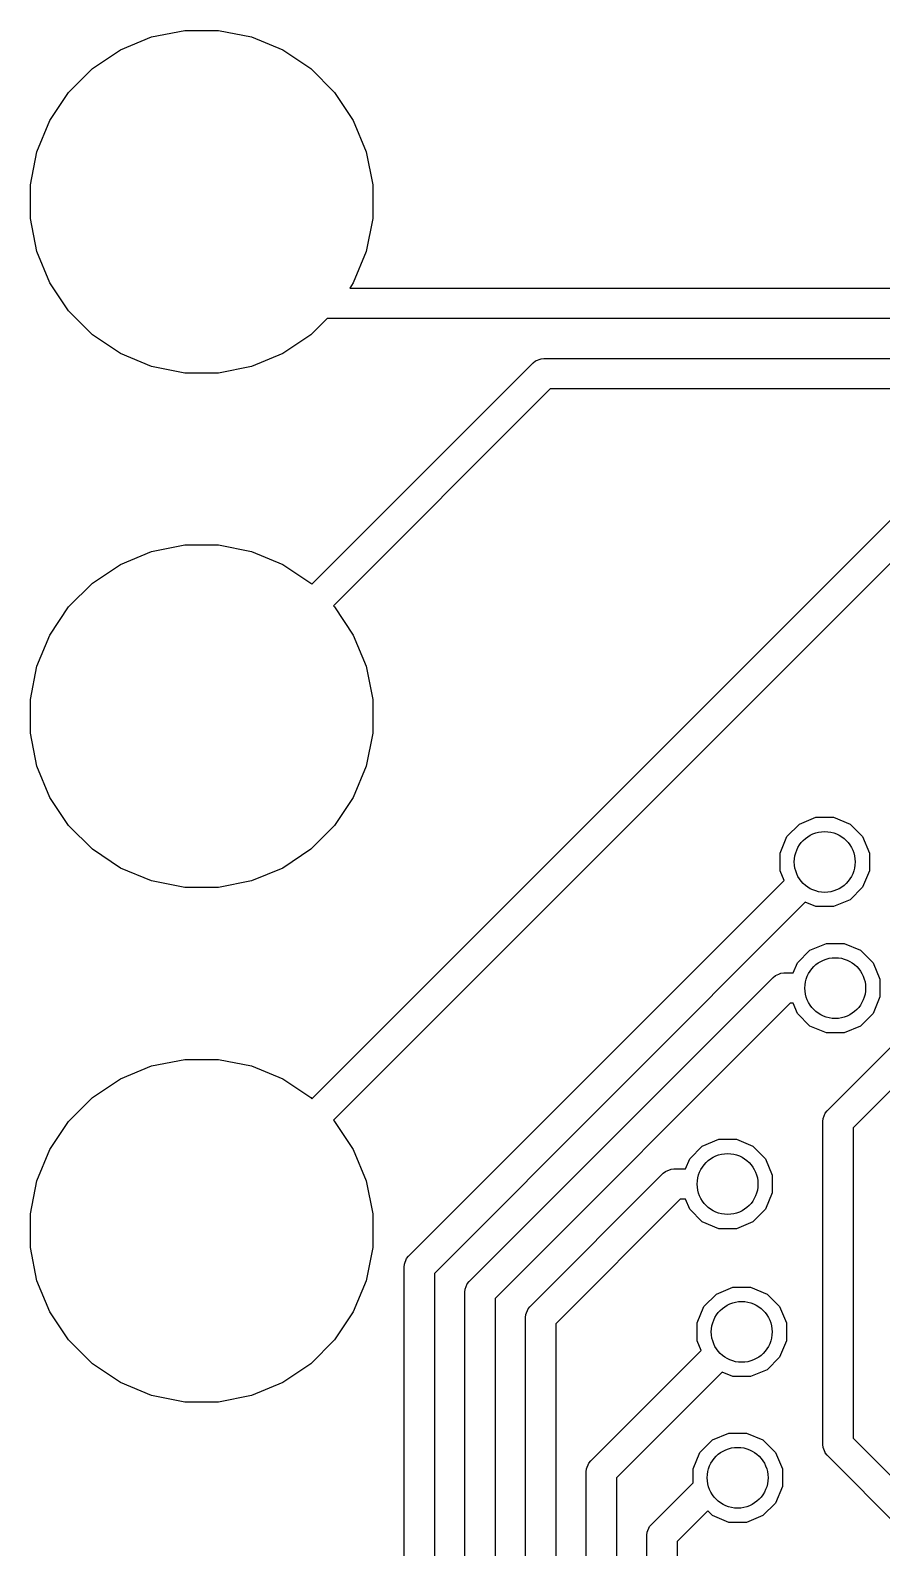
# Model space of a CAD drawing. Header units: inches. Extents: x 5.12 to 6.12, y -4.12 to -1.79.
# Drawn here: x 5.1428 to 5.3083, y -3.1719 to -2.877 of the extents above; entities that cross this region are included whole.
import ezdxf

# ---------------------------------------------------------------- set-up
doc = ezdxf.new("R2010")
doc.units = ezdxf.units.IN
doc.header["$MEASUREMENT"] = 0
doc.layers.add('F.Cu', color=13, linetype='CONTINUOUS', true_color=0xc83434)

msp = doc.modelspace()

# ---------------------------------------------------------------- linework, layer by layer
at = {"layer": 'F.Cu', "linetype": 'CONTINUOUS'}
for p, q in [((5.16634, -2.87824), (5.17278, -2.87696)), ((5.17278, -2.87696), (5.17934, -2.87696)), ((5.17934, -2.87696), (5.18577, -2.87824)), ((5.15483, -2.88439), (5.16028, -2.88075)), ((5.16028, -2.88075), (5.16634, -2.87824)), ((5.18577, -2.87824), (5.19183, -2.88075)), ((5.19183, -2.88075), (5.19729, -2.88439)), ((5.15019, -2.88903), (5.15483, -2.88439)), ((5.19729, -2.88439), (5.20193, -2.88903)), ((5.14655, -2.89448), (5.15019, -2.88903)), ((5.20193, -2.88903), (5.20557, -2.89448)), ((5.14404, -2.90054), (5.14655, -2.89448)), ((5.20557, -2.89448), (5.20808, -2.90054)), ((5.14276, -2.90698), (5.14404, -2.90054)), ((5.20808, -2.90054), (5.20936, -2.90698)), ((5.14276, -2.91354), (5.14276, -2.90698)), ((5.20936, -2.90698), (5.20936, -2.91354)), ((5.14404, -2.91997), (5.14276, -2.91354)), ((5.20936, -2.91354), (5.20808, -2.91997)), ((5.14655, -2.92603), (5.14404, -2.91997)), ((5.20808, -2.91997), (5.20557, -2.92603)), ((5.15019, -2.93149), (5.14655, -2.92603)), ((5.20557, -2.92603), (5.20489, -2.92705)), ((5.20489, -2.92705), (5.48253, -2.92705)), ((5.15483, -2.93613), (5.15019, -2.93149)), ((5.20046, -2.93295), (5.19729, -2.93613)), ((5.49767, -2.93295), (5.20046, -2.93295)), ((5.16028, -2.93977), (5.15483, -2.93613)), ((5.19729, -2.93613), (5.19183, -2.93977)), ((5.16634, -2.94228), (5.16028, -2.93977)), ((5.19183, -2.93977), (5.18577, -2.94228)), ((5.17278, -2.94356), (5.16634, -2.94228)), ((5.18577, -2.94228), (5.17934, -2.94356)), ((5.19752, -2.98462), (5.24056, -2.94158)), ((5.24056, -2.94158), (5.24101, -2.94121)), ((5.24101, -2.94121), (5.24207, -2.94077)), ((5.24207, -2.94077), (5.24265, -2.94072)), ((5.24265, -2.94072), (5.48283, -2.94072)), ((5.17934, -2.94356), (5.17278, -2.94356)), ((5.24387, -2.94662), (5.2017, -2.9888)), ((5.48283, -2.94662), (5.24387, -2.94662)), ((5.19752, -3.08462), (5.32875, -2.95339)), ((5.33206, -2.95843), (5.2017, -3.0888)), ((5.16028, -2.98075), (5.16634, -2.97824)), ((5.16634, -2.97824), (5.17278, -2.97696)), ((5.17278, -2.97696), (5.17934, -2.97696)), ((5.17934, -2.97696), (5.18577, -2.97824)), ((5.18577, -2.97824), (5.19183, -2.98075)), ((5.15483, -2.98439), (5.16028, -2.98075)), ((5.19183, -2.98075), (5.19729, -2.98439)), ((5.15019, -2.98903), (5.15483, -2.98439)), ((5.19729, -2.98439), (5.19752, -2.98462)), ((5.14655, -2.99448), (5.15019, -2.98903)), ((5.2017, -2.9888), (5.20193, -2.98903)), ((5.20193, -2.98903), (5.20557, -2.99448)), ((5.14404, -3.00054), (5.14655, -2.99448)), ((5.20557, -2.99448), (5.20808, -3.00054)), ((5.14276, -3.00698), (5.14404, -3.00054)), ((5.20808, -3.00054), (5.20936, -3.00698)), ((5.14276, -3.01354), (5.14276, -3.00698)), ((5.20936, -3.00698), (5.20936, -3.01354)), ((5.14404, -3.01997), (5.14276, -3.01354)), ((5.20936, -3.01354), (5.20808, -3.01997)), ((5.14655, -3.02603), (5.14404, -3.01997)), ((5.20808, -3.01997), (5.20557, -3.02603)), ((5.15019, -3.03149), (5.14655, -3.02603)), ((5.20557, -3.02603), (5.20193, -3.03149)), ((5.15483, -3.03613), (5.15019, -3.03149)), ((5.20193, -3.03149), (5.19729, -3.03613)), ((5.28988, -3.03366), (5.29232, -3.03122)), ((5.29232, -3.03122), (5.29552, -3.02989)), ((5.29552, -3.02989), (5.29897, -3.02989)), ((5.29897, -3.02989), (5.30217, -3.03122)), ((5.30217, -3.03122), (5.30461, -3.03366)), ((5.28856, -3.03685), (5.28988, -3.03366)), ((5.30461, -3.03366), (5.30593, -3.03685)), ((5.16028, -3.03977), (5.15483, -3.03613)), ((5.19729, -3.03613), (5.19183, -3.03977)), ((5.28856, -3.04031), (5.28856, -3.03685)), ((5.30593, -3.03685), (5.30593, -3.04031)), ((5.16634, -3.04228), (5.16028, -3.03977)), ((5.19183, -3.03977), (5.18577, -3.04228)), ((5.28934, -3.04219), (5.28856, -3.04031)), ((5.30593, -3.04031), (5.30461, -3.0435)), ((5.17278, -3.04356), (5.16634, -3.04228)), ((5.18577, -3.04228), (5.17934, -3.04356)), ((5.21629, -3.11523), (5.28934, -3.04219)), ((5.17934, -3.04356), (5.17278, -3.04356)), ((5.30217, -3.04595), (5.29897, -3.04727)), ((5.30461, -3.0435), (5.30217, -3.04595)), ((5.29346, -3.04642), (5.22133, -3.11855)), ((5.29552, -3.04727), (5.29346, -3.04642)), ((5.29897, -3.04727), (5.29552, -3.04727)), ((5.29437, -3.05574), (5.29756, -3.05442)), ((5.29756, -3.05442), (5.30102, -3.05442)), ((5.30102, -3.05442), (5.30421, -3.05574)), ((5.29192, -3.05818), (5.29437, -3.05574)), ((5.30421, -3.05574), (5.30665, -3.05818)), ((5.2281, -3.12013), (5.28722, -3.06102)), ((5.28722, -3.06102), (5.28766, -3.06065)), ((5.28766, -3.06065), (5.28829, -3.06039)), ((5.28829, -3.06039), (5.28873, -3.06021)), ((5.28873, -3.06021), (5.2893, -3.06015)), ((5.2893, -3.06015), (5.29111, -3.06015)), ((5.29111, -3.06015), (5.29192, -3.05818)), ((5.30665, -3.05818), (5.30798, -3.06138)), ((5.30798, -3.06138), (5.30798, -3.06483)), ((5.29053, -3.06606), (5.23315, -3.12344)), ((5.29111, -3.06606), (5.29053, -3.06606)), ((5.29192, -3.06803), (5.29111, -3.06606)), ((5.30798, -3.06483), (5.30665, -3.06803)), ((5.29437, -3.07047), (5.29192, -3.06803)), ((5.29772, -3.08695), (5.31504, -3.06963)), ((5.30665, -3.06803), (5.30421, -3.07047)), ((5.29756, -3.07179), (5.29437, -3.07047)), ((5.30102, -3.07179), (5.29756, -3.07179)), ((5.30421, -3.07047), (5.30102, -3.07179)), ((5.32008, -3.07294), (5.30276, -3.09026)), ((5.16028, -3.08075), (5.16634, -3.07824)), ((5.16634, -3.07824), (5.17278, -3.07696)), ((5.17278, -3.07696), (5.17934, -3.07696)), ((5.17934, -3.07696), (5.18577, -3.07824)), ((5.18577, -3.07824), (5.19183, -3.08075)), ((5.15483, -3.08439), (5.16028, -3.08075)), ((5.19183, -3.08075), (5.19729, -3.08439)), ((5.15019, -3.08903), (5.15483, -3.08439)), ((5.19729, -3.08439), (5.19752, -3.08462)), ((5.29691, -3.08846), (5.29735, -3.08739)), ((5.29735, -3.08739), (5.29772, -3.08695)), ((5.14655, -3.09448), (5.15019, -3.08903)), ((5.2017, -3.0888), (5.20193, -3.08903)), ((5.20193, -3.08903), (5.20557, -3.09448)), ((5.29685, -3.08904), (5.29691, -3.08846)), ((5.29685, -3.1518), (5.29685, -3.08904)), ((5.30276, -3.09026), (5.30276, -3.15058)), ((5.27343, -3.09382), (5.27662, -3.09249)), ((5.27662, -3.09249), (5.28007, -3.09249)), ((5.28007, -3.09249), (5.28327, -3.09382)), ((5.14404, -3.10054), (5.14655, -3.09448)), ((5.20557, -3.09448), (5.20808, -3.10054)), ((5.27017, -3.09823), (5.27098, -3.09626)), ((5.27098, -3.09626), (5.27343, -3.09382)), ((5.28327, -3.09382), (5.28571, -3.09626)), ((5.28571, -3.09626), (5.28703, -3.09945)), ((5.23992, -3.12502), (5.26584, -3.09909)), ((5.26584, -3.09909), (5.26629, -3.09873)), ((5.26629, -3.09873), (5.26735, -3.09829)), ((5.26735, -3.09829), (5.26793, -3.09823)), ((5.26793, -3.09823), (5.27017, -3.09823)), ((5.14276, -3.10698), (5.14404, -3.10054)), ((5.20808, -3.10054), (5.20936, -3.10698)), ((5.28703, -3.09945), (5.28703, -3.10291)), ((5.26915, -3.10413), (5.24496, -3.12833)), ((5.27017, -3.10413), (5.26915, -3.10413)), ((5.27098, -3.1061), (5.27017, -3.10413)), ((5.28703, -3.10291), (5.28571, -3.1061)), ((5.14276, -3.11354), (5.14276, -3.10698)), ((5.20936, -3.10698), (5.20936, -3.11354)), ((5.27343, -3.10855), (5.27098, -3.1061)), ((5.28571, -3.1061), (5.28327, -3.10855)), ((5.27662, -3.10987), (5.27343, -3.10855)), ((5.28007, -3.10987), (5.27662, -3.10987)), ((5.28327, -3.10855), (5.28007, -3.10987)), ((5.14404, -3.11997), (5.14276, -3.11354)), ((5.20936, -3.11354), (5.20808, -3.11997)), ((5.21543, -3.11732), (5.21549, -3.11675)), ((5.21549, -3.11675), (5.21593, -3.11568)), ((5.21593, -3.11568), (5.21629, -3.11523)), ((5.14655, -3.12603), (5.14404, -3.11997)), ((5.20808, -3.11997), (5.20557, -3.12603)), ((5.21543, -3.76563), (5.21543, -3.11732)), ((5.22133, -3.11855), (5.22133, -3.7644)), ((5.22724, -3.12222), (5.2273, -3.12164)), ((5.22724, -3.76073), (5.22724, -3.12222)), ((5.2273, -3.12164), (5.22774, -3.12057)), ((5.22774, -3.12057), (5.2281, -3.12013)), ((5.27374, -3.125), (5.27618, -3.12256)), ((5.27618, -3.12256), (5.27937, -3.12123)), ((5.27937, -3.12123), (5.28283, -3.12123)), ((5.28283, -3.12123), (5.28602, -3.12256)), ((5.28602, -3.12256), (5.28847, -3.125)), ((5.23315, -3.12344), (5.23315, -3.75951)), ((5.23911, -3.12653), (5.23955, -3.12547)), ((5.23955, -3.12547), (5.23992, -3.12502)), ((5.27241, -3.12819), (5.27374, -3.125)), ((5.28847, -3.125), (5.28979, -3.12819)), ((5.15019, -3.13149), (5.14655, -3.12603)), ((5.20557, -3.12603), (5.20193, -3.13149)), ((5.23905, -3.12711), (5.23911, -3.12653)), ((5.23905, -3.75584), (5.23905, -3.12711)), ((5.24496, -3.12833), (5.24496, -3.75462)), ((5.27241, -3.13165), (5.27241, -3.12819)), ((5.28979, -3.12819), (5.28979, -3.13165)), ((5.15483, -3.13613), (5.15019, -3.13149)), ((5.20193, -3.13149), (5.19729, -3.13613)), ((5.27319, -3.13353), (5.27241, -3.13165)), ((5.28979, -3.13165), (5.28847, -3.13484)), ((5.25173, -3.155), (5.27319, -3.13353)), ((5.16028, -3.13977), (5.15483, -3.13613)), ((5.19729, -3.13613), (5.19183, -3.13977)), ((5.28602, -3.13729), (5.28283, -3.13861)), ((5.28847, -3.13484), (5.28602, -3.13729)), ((5.16634, -3.14228), (5.16028, -3.13977)), ((5.19183, -3.13977), (5.18577, -3.14228)), ((5.27732, -3.13776), (5.25677, -3.15831)), ((5.27937, -3.13861), (5.27732, -3.13776)), ((5.28283, -3.13861), (5.27937, -3.13861)), ((5.17278, -3.14356), (5.16634, -3.14228)), ((5.17934, -3.14356), (5.17278, -3.14356)), ((5.18577, -3.14228), (5.17934, -3.14356)), ((5.27295, -3.15335), (5.27539, -3.1509)), ((5.27539, -3.1509), (5.27859, -3.14958)), ((5.27859, -3.14958), (5.28204, -3.14958)), ((5.28204, -3.14958), (5.28524, -3.1509)), ((5.28524, -3.1509), (5.28768, -3.15335)), ((5.29691, -3.15238), (5.29685, -3.1518)), ((5.29731, -3.15335), (5.29691, -3.15238)), ((5.30276, -3.15058), (5.3163, -3.16413)), ((5.25136, -3.15545), (5.25173, -3.155)), ((5.27163, -3.15654), (5.27295, -3.15335)), ((5.28768, -3.15335), (5.289, -3.15654)), ((5.29735, -3.15344), (5.29731, -3.15335)), ((5.29772, -3.15389), (5.29735, -3.15344)), ((5.31213, -3.1683), (5.29772, -3.15389)), ((5.25086, -3.15709), (5.25092, -3.15651)), ((5.25086, -3.74437), (5.25086, -3.15709)), ((5.25092, -3.15651), (5.25136, -3.15545)), ((5.25677, -3.15831), (5.25677, -3.74314)), ((5.27163, -3.15924), (5.27163, -3.15654)), ((5.289, -3.15654), (5.289, -3.16)), ((5.26354, -3.16733), (5.27163, -3.15924)), ((5.289, -3.16), (5.28768, -3.16319)), ((5.28768, -3.16319), (5.28524, -3.16563)), ((5.27449, -3.16473), (5.26858, -3.17064)), ((5.27539, -3.16563), (5.27449, -3.16473)), ((5.27859, -3.16696), (5.27539, -3.16563)), ((5.28204, -3.16696), (5.27859, -3.16696)), ((5.28524, -3.16563), (5.28204, -3.16696)), ((5.26267, -3.16941), (5.26273, -3.16884)), ((5.26267, -3.73947), (5.26267, -3.16941)), ((5.26273, -3.16884), (5.26317, -3.16777)), ((5.26317, -3.16777), (5.26354, -3.16733)), ((5.26858, -3.17064), (5.26858, -3.73825))]:
    msp.add_line(p, q, dxfattribs=at)
at = {"layer": 'F.Cu'}
for centre in [(5.29724, -3.03858), (5.29929, -3.0631), (5.27835, -3.10118), (5.2811, -3.12992), (5.28031, -3.15827)]:
    msp.add_circle(centre, 0.00591, dxfattribs=at)

doc.saveas('drawing.dxf')
